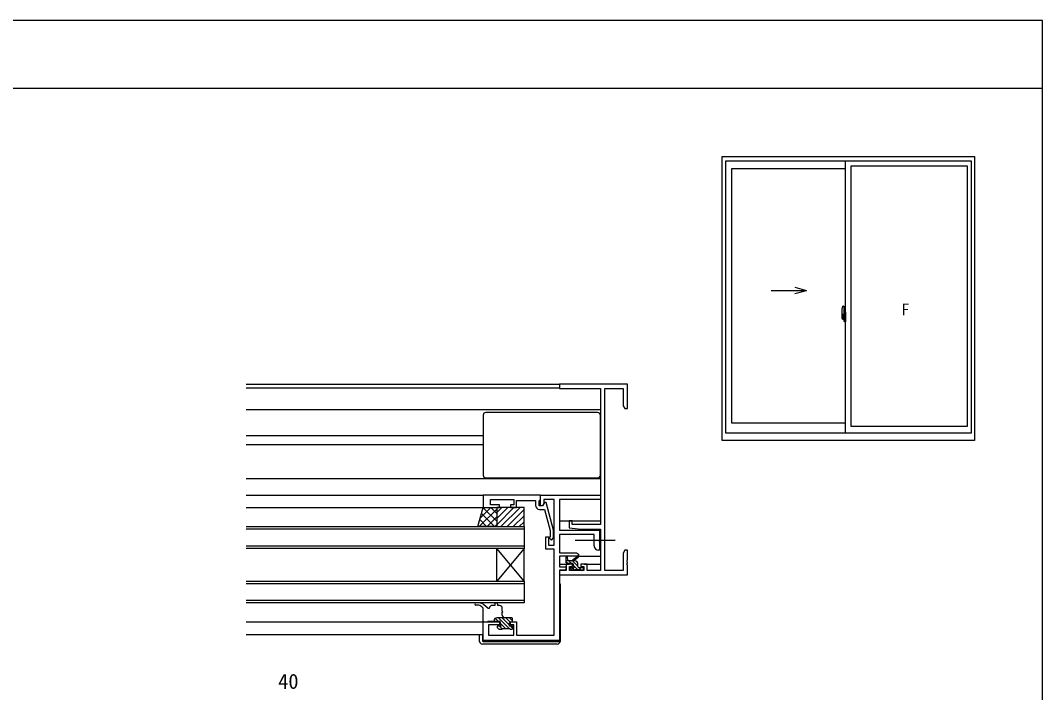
# Model space of a CAD drawing. Units: millimetres, scale not verified. Extents: x -437 to 438, y -281 to 278.
# Drawn here: x 63.2 to 438.2, y -2.6 to 244.1 of the extents above; entities that cross this region are included whole.
import ezdxf
from ezdxf.enums import TextEntityAlignment as Align

# ---------------------------------------------------------------- set-up
doc = ezdxf.new("R2010")
doc.units = ezdxf.units.MM
doc.header["$LTSCALE"] = 2
for name, color, linetype in [('0-2_YKK_11', 7, 'Continuous'), ('0-3_YKK_12', 2, 'Continuous'), ('0-4_YKK_13', 4, 'Continuous'), ('0-5_YKK_A1', 4, 'Continuous'), ('0-6_YKK_D', 6, 'Continuous'), ('0-7_YKK_ZWAK', 7, 'Continuous')]:
    doc.layers.add(name, color=color, linetype=linetype)
doc.styles.add('ＭＳ ゴシック', font='')
doc.styles.get('ＭＳ ゴシック').set_extended_font_data('MS Gothic')

msp = doc.modelspace()

# ---------------------------------------------------------------- linework, layer by layer
at = {"layer": '0-2_YKK_11'}
for points in [[(277.593, 42.23), (277.593, 108.97), (284.333, 108.97), (284.333, 102.691), (284.963, 101.6), (285.963, 101.6), (285.963, 110.6), (260.963, 110.6), (260.963, 108.97), (275.963, 108.97), (275.963, 59.1), (265.663, 59.1), (265.663, 60.4), (264.463, 60.4), (264.463, 57.794), (268.963, 57.4), (275.963, 57.4), (275.963, 42.23), (271.063, 42.23), (271.063, 44.5), (268.763, 44.5), (268.763, 43.7), (269.863, 43.7), (269.863, 42.23), (264.663, 42.23), (264.663, 43.7), (265.763, 43.7), (265.763, 44.5), (263.463, 44.5), (263.463, 42.23), (260.963, 42.23), (260.963, 40.6), (285.963, 40.6), (285.963, 44.142), (285.843, 44.325), (285.843, 44.875), (285.963, 45.058), (285.963, 45.142), (285.843, 45.325), (285.843, 45.875)], [(253.963, 69.9), (232.963, 69.9), (232.963, 65.3), (238.963, 65.3), (238.963, 66.3), (235.663, 66.3), (235.663, 68.3), (244.163, 68.3), (244.163, 66.3), (242.963, 66.3), (242.963, 65.3), (245.163, 65.3), (245.163, 67.9), (252.163, 67.9), (252.163, 66.1)], [(253.663, 64.6), (255.484, 64.6), (257.563, 56.839), (257.563, 54.649), (257.139, 54.224), (257.988, 53.376), (258.763, 54.151), (258.763, 56.997), (256.056, 67.1), (255.456, 67.1), (254.763, 65.9), (253.463, 65.9), (253.463, 67.7), (253.663, 67.9), (253.963, 68.2), (253.963, 69.9)], [(258.963, 18.5), (258.963, 50), (255.963, 50), (255.963, 54.5), (256.963, 54.5), (256.963, 51.5), (258.963, 51.5), (258.963, 68.3), (255.263, 68.3), (255.263, 66.766), (254.763, 65.9), (253.963, 65.9), (253.963, 69.9), (275.963, 69.9), (275.963, 68.3), (260.963, 68.3), (260.963, 57), (275.663, 57), (275.663, 53.658), (275.543, 53.475), (275.543, 52.925), (275.663, 52.742), (275.663, 49.7), (275.163, 49.7)], [(273.663, 51.2), (273.663, 55.4), (260.963, 55.4), (260.963, 48.7), (267.163, 48.7), (267.903, 48.205), (267.963, 47.9), (267.963, 47.5), (260.963, 47.5), (260.963, 43.5), (263.263, 43.5), (263.263, 42.3), (260.963, 42.3), (260.963, 16.5), (232.963, 16.5), (232.963, 23.3), (238.963, 23.3), (238.963, 22.3), (234.863, 22.3), (234.863, 18.5), (244.163, 18.5), (244.163, 22.3), (242.963, 22.3), (242.963, 23.3), (245.163, 23.3), (245.163, 18.5), (258.963, 18.5)], [(285.843, 45.875), (285.963, 46.058), (285.963, 49.6), (284.963, 49.6), (284.333, 48.509), (284.333, 42.23), (277.593, 42.23)]]:
    msp.add_lwpolyline(points, dxfattribs=at)
for centre, start, end in [((253.663, 66.1), 180.00001, 269.99999), ((275.163, 51.2), 179.99996, 201.27021), ((275.163, 51.2), 201.27101, 202.41693), ((275.163, 51.2), 202.41613, 270)]:
    msp.add_arc(centre, 1.5, start, end, dxfattribs=at)
at = {"layer": '0-3_YKK_12'}
for p, q in [((145.971, 110.6), (261.278, 110.6)), ((145.971, 109.2), (260.972, 109.2)), ((145.971, 101.3), (275.963, 101.3)), ((145.971, 91.8), (232.963, 91.8)), ((145.971, 88.4), (232.963, 88.4)), ((145.971, 75.9), (275.963, 75.9)), ((145.971, 69.9), (233.263, 69.9)), ((145.971, 65.3), (232.963, 65.3)), ((260.963, 60.4), (275.963, 60.4)), ((247.978, 57.3), (145.971, 57.3)), ((260.978, 57), (275.963, 57)), ((145.971, 51.3), (247.978, 51.3)), ((247.978, 50.3), (145.971, 50.3)), ((237.978, 38.3), (237.978, 50.3)), ((247.978, 38.3), (237.978, 50.3)), ((247.978, 50.3), (237.978, 38.3)), ((247.978, 38.3), (247.978, 50.3)), ((260.963, 44.5), (264.478, 44.5)), ((261.071, 42.23), (261.263, 42.23)), ((270.078, 44.5), (275.963, 44.5)), ((145.971, 38.3), (247.978, 38.3)), ((247.978, 38.3), (247.978, 30.3)), ((260.963, 40.6), (261.278, 40.6)), ((247.978, 37.3), (145.971, 37.3)), ((145.971, 31.3), (247.978, 31.3)), ((247.978, 30.3), (145.971, 30.3)), ((145.971, 23.3), (233.486, 23.3)), ((145.971, 18.7), (232.978, 18.7))]:
    msp.add_line(p, q, dxfattribs=at)
msp.add_lwpolyline([(145.971, 58.3), (247.978, 58.3), (247.978, 50.3)], dxfattribs=at)
at = {"layer": '0-4_YKK_13'}
for p, q in [((232.963, 99.2), (232.963, 77.2)), ((274.963, 100.2), (233.963, 100.2)), ((275.963, 77.2), (275.963, 99.2)), ((233.963, 76.2), (274.963, 76.2)), ((231.556, 58.3), (237.963, 64.707)), ((231.857, 61.43), (235.728, 65.3)), ((232.949, 65.25), (237.963, 60.236)), ((235.728, 65.3), (237.963, 63.065)), ((237.963, 63.502), (239.762, 65.3)), ((237.963, 61.256), (242.007, 65.3)), ((237.963, 59.011), (244.252, 65.3)), ((239.497, 58.3), (246.497, 65.3)), ((241.742, 58.3), (247.963, 64.521)), ((231.692, 60.851), (234.243, 58.3)), ((232.32, 63.051), (237.071, 58.3)), ((234.385, 58.3), (237.963, 61.879)), ((243.987, 58.3), (247.964, 62.277)), ((246.232, 58.3), (247.964, 60.032)), ((231.063, 58.651), (231.414, 58.3)), ((237.213, 58.3), (237.963, 59.05)), ((281.362, 53.2), (266.679, 53.2)), ((263.478, 45.03), (263.478, 47.029)), ((266.678, 45.73), (263.478, 45.73)), ((264.017, 44.73), (263.478, 45.269)), ((263.778, 46.856), (263.977, 45.73)), ((265.365, 44.73), (264.365, 45.73)), ((265.378, 45.73), (267.596, 47.413)), ((267.678, 43.763), (265.712, 45.73)), ((265.978, 45.73), (267.798, 47.131)), ((267.523, 45.266), (267.214, 45.574)), ((267.884, 47.5), (275.978, 47.5)), ((265.778, 44.73), (263.778, 44.73)), ((265.566, 42.318), (265.066, 42.818)), ((265.278, 43.33), (265.617, 43.33)), ((266.486, 42.261), (265.417, 43.33)), ((266.378, 42.23), (265.778, 42.23)), ((266.078, 43.791), (266.078, 44.43)), ((267.665, 42.43), (266.078, 44.016)), ((268.678, 42.43), (266.578, 42.43)), ((267.678, 43.63), (267.678, 44.73)), ((267.978, 43.33), (269.378, 43.33)), ((269.212, 42.23), (268.112, 43.33)), ((269.378, 42.23), (268.878, 42.23)), ((269.663, 43.126), (269.474, 43.314)), ((269.678, 43.03), (269.678, 42.53)), ((231.322, 30.3), (230.3, 30.3)), ((230.967, 29.5), (230.3, 29.5)), ((232.963, 28.3), (232.419, 28.875)), ((232.963, 23.6), (232.963, 28.3)), ((234.64, 28.419), (233.264, 29.587)), ((237.263, 29.3), (235.963, 29.3)), ((237.263, 29.8), (237.263, 29.3)), ((238.263, 29.8), (238.263, 29.3)), ((238.963, 29.3), (238.263, 29.3)), ((239.963, 27.25), (239.963, 28.3)), ((239.963, 25.8), (239.963, 26.85)), ((233.263, 23.3), (234.463, 23.3)), ((234.463, 23.3), (234.763, 23.6)), ((234.763, 23.6), (238.963, 23.6)), ((236.963, 23.8), (236.963, 23.6)), ((236.963, 23.75), (237.113, 23.6)), ((237.421, 24.64), (238.46, 23.6)), ((243.463, 24.8), (237.963, 24.8)), ((238.608, 24.8), (242.508, 20.9)), ((239.263, 23.3), (239.263, 22.261)), ((239.263, 22.797), (241.16, 20.9)), ((239.955, 24.8), (242.663, 22.091)), ((241.303, 24.799), (242.832, 23.27)), ((242.65, 24.799), (243.763, 23.685)), ((242.963, 23.3), (243.463, 23.3)), ((243.763, 23.6), (243.763, 24.5)), ((238.151, 21.288), (238.651, 20.788)), ((238.802, 21.8), (238.363, 21.8)), ((238.863, 20.7), (239.863, 20.7)), ((238.955, 21.758), (239.063, 21.65)), ((239.114, 21.6), (239.978, 20.736)), ((240.063, 20.9), (242.663, 20.9)), ((242.863, 20.7), (243.563, 20.7)), ((242.955, 21.8), (243.848, 20.906)), ((243.863, 21), (243.863, 21.5)), ((231.663, 16.185), (231.663, 18.685)), ((232.663, 18.685), (232.663, 16.485)), ((260.163, 15.185), (232.663, 15.185)), ((232.963, 16.185), (260.663, 16.185)), ((260.663, 16.185), (261.163, 16.185)), ((261.163, 16.485), (261.163, 16.185))]:
    msp.add_line(p, q, dxfattribs=at)
for points in [[(237.963, 65.3), (237.963, 58.3), (230.963, 58.3), (232.963, 65.3)], [(237.963, 65.3), (237.963, 58.3), (247.963, 58.3), (247.963, 65.3)]]:
    msp.add_lwpolyline(points, close=True, dxfattribs=at)
for points in [[(260.963, 37.285), (261.163, 37.285), (261.163, 16.485)], [(243.563, 21.8), (242.663, 21.8), (242.663, 23)]]:
    msp.add_lwpolyline(points, dxfattribs=at)
for centre, radius, start, end in [((233.963, 99.2), 1, 90, 180), ((274.963, 99.2), 1, 0, 90), ((233.963, 77.2), 1, 180, 270), ((274.963, 77.2), 1, 270, 0), ((263.678, 47.029), 0.2, 300, 180), ((263.778, 45.03), 0.3, 180, 270), ((266.678, 44.73), 1, 0, 90), ((267.778, 47.33), 0.2, 275.58289, 155.58289), ((265.278, 43.03), 0.3, 90, 225), ((265.778, 42.53), 0.3, 225, 270), ((265.617, 43.03), 0.3, 33.05573, 90), ((265.778, 44.43), 0.3, 0, 90), ((266.078, 43.33), 0.25, 213.05573, 56.94427), ((266.378, 43.791), 0.3, 180, 236.94427), ((266.378, 42.43), 0.2, 270, 0), ((267.978, 43.63), 0.3, 180, 270), ((268.878, 42.43), 0.2, 180, 270), ((269.378, 43.03), 0.3, 0, 90), ((269.378, 42.53), 0.3, 270, 0), ((230.3, 29.9), 0.4, 90, 270), ((231.322, 27.3), 3, 49.67145, 90), ((237.763, 29.8), 0.5, 0, 180), ((230.967, 27.5), 2, 43.43233, 90), ((234.963, 28.8), 0.5, 229.67145, 0), ((235.963, 28.8), 0.5, 90, 180), ((238.963, 28.3), 1, 0, 90), ((239.963, 27.05), 0.2, 270, 90), ((233.263, 23.6), 0.3, 180, 270), ((237.963, 23.8), 1, 90, 180), ((238.963, 23.3), 0.3, 0, 90), ((240.963, 25.8), 1, 180, 270), ((242.963, 23), 0.3, 90, 180), ((243.463, 24.5), 0.3, 0, 90), ((243.463, 23.6), 0.3, 270, 0), ((238.363, 21.5), 0.3, 90, 225), ((238.863, 21), 0.3, 225, 270), ((238.802, 21.5), 0.3, 33.05573, 90), ((239.263, 21.8), 0.25, 213.05573, 56.94427), ((239.563, 22.261), 0.3, 180, 236.94427), ((239.863, 20.9), 0.2, 270, 0), ((242.863, 20.9), 0.2, 180, 270), ((243.563, 21.5), 0.3, 0, 90), ((243.563, 21), 0.3, 270, 0), ((232.663, 16.185), 1, 180, 270), ((232.963, 16.485), 0.3, 180, 270), ((260.163, 16.185), 1, 270, 360)]:
    msp.add_arc(centre, radius, start, end, dxfattribs=at)
at = {"layer": '0-5_YKK_A1'}
for p, q in [((321.95, 92.6), (321.95, 192.6)), ((365.95, 92.6), (365.95, 192.6)), ((324.2, 189.75), (365.95, 189.75)), ((324.2, 96.3), (324.2, 189.75)), ((367.95, 95.1), (367.95, 190.7)), ((338.605, 145.013), (351.545, 145.013)), ((347.312, 146.147), (351.545, 145.013)), ((347.312, 143.878), (351.545, 145.013)), ((364.791, 139.259), (365.224, 139.274)), ((365.25, 139.249), (365.25, 135.99)), ((364.378, 135.1), (366.115, 135.1)), ((364.55, 137.005), (364.55, 134.788)), ((365.138, 136.142), (364.75, 136.142)), ((364.75, 135.083), (364.75, 136.142)), ((364.75, 135.08), (364.75, 135.083)), ((364.751, 135.033), (364.75, 135.08)), ((364.751, 135.043), (364.75, 135.08)), ((364.775, 136.07), (365.138, 136.07)), ((364.775, 135.09), (364.775, 136.07)), ((365.06, 135.693), (365.06, 134.875)), ((365.235, 135.693), (365.06, 135.693)), ((365.075, 135.361), (365.06, 135.361)), ((365.075, 135.247), (365.075, 135.445)), ((365.075, 135.247), (365.175, 135.247)), ((365.075, 135.247), (365.075, 135.247)), ((365.075, 135.173), (365.075, 135.247)), ((365.075, 135.173), (365.175, 135.173)), ((365.075, 135.127), (365.075, 135.173)), ((365.075, 135.127), (365.175, 135.127)), ((365.075, 134.934), (365.075, 135.127)), ((365.175, 135.865), (365.175, 135.915)), ((365.175, 135.693), (365.175, 135.471)), ((365.25, 135.574), (365.175, 135.574)), ((365.175, 135.247), (365.175, 134.449)), ((365.345, 135.247), (365.175, 135.247)), ((365.175, 135.247), (365.175, 135.247)), ((365.175, 135.173), (365.175, 135.247)), ((365.175, 135.127), (365.175, 135.173)), ((365.175, 134.934), (365.175, 135.127)), ((365.175, 135.104), (365.175, 134.834)), ((365.235, 135.99), (365.235, 135.693)), ((365.25, 135.99), (365.235, 135.99)), ((365.25, 136.03), (365.25, 135.471)), ((365.25, 135.471), (365.25, 135.823)), ((365.25, 135.532), (365.25, 135.767)), ((365.25, 134.727), (365.25, 135.247)), ((365.25, 135.247), (365.25, 134.449)), ((365.275, 135.848), (365.375, 135.85)), ((365.375, 136.955), (365.375, 136.05)), ((365.5, 136.05), (365.375, 136.05)), ((365.375, 135.683), (365.375, 135.996)), ((365.525, 136.025), (365.399, 136.021)), ((365.4, 136.025), (365.4, 136.05)), ((365.525, 136.025), (365.4, 136.025)), ((365.423, 135.609), (365.423, 134.941)), ((365.5, 137.005), (365.425, 137.005)), ((365.435, 135.608), (365.435, 134.592)), ((365.92, 135.649), (365.46, 135.633)), ((365.5, 137.005), (365.5, 136.05)), ((365.5, 136.98), (365.525, 136.98)), ((365.525, 137.01), (365.95, 137.025)), ((365.525, 137.01), (365.525, 136.025)), ((365.525, 136.98), (365.525, 136.025)), ((365.605, 135.765), (365.605, 135.695)), ((365.79, 135.79), (365.63, 135.79)), ((365.63, 135.67), (365.79, 135.67)), ((365.815, 135.765), (365.815, 135.695)), ((365.935, 135.634), (365.935, 134.566)), ((365.935, 135.634), (365.935, 135.629)), ((365.95, 135.413), (365.935, 135.413)), ((365.95, 135.088), (365.935, 135.088)), ((365.95, 137.025), (365.95, 133.525)), ((364.598, 134.738), (364.805, 134.731)), ((364.805, 134.903), (364.805, 134.731)), ((365.02, 134.903), (364.805, 134.903)), ((364.84, 134.834), (364.805, 134.834)), ((364.84, 134.785), (365.075, 134.785)), ((364.84, 134.655), (364.84, 134.785)), ((364.84, 134.639), (364.84, 134.655)), ((364.84, 134.639), (365.129, 134.639)), ((364.95, 134.387), (364.95, 134.337)), ((365.138, 134.337), (364.95, 134.337)), ((364.975, 134.412), (365.138, 134.412)), ((365.02, 134.909), (365.02, 134.875)), ((365.06, 134.909), (365.02, 134.909)), ((365.075, 134.934), (365.175, 134.934)), ((365.075, 134.879), (365.075, 134.934)), ((365.075, 134.879), (365.175, 134.879)), ((365.075, 134.875), (365.075, 134.879)), ((365.175, 134.834), (365.163, 134.834)), ((365.175, 134.879), (365.175, 134.934)), ((365.175, 134.875), (365.175, 134.879)), ((365.175, 134.875), (365.175, 134.744)), ((365.175, 134.744), (365.175, 134.732)), ((365.175, 134.732), (365.175, 134.68)), ((365.375, 134.7), (365.275, 134.702)), ((365.375, 134.554), (365.375, 134.867)), ((365.375, 133.595), (365.375, 134.5)), ((365.5, 134.5), (365.375, 134.5)), ((365.525, 134.525), (365.399, 134.529)), ((365.4, 134.525), (365.4, 134.5)), ((365.525, 134.525), (365.4, 134.525)), ((365.5, 133.545), (365.425, 133.545)), ((365.46, 134.567), (365.92, 134.551)), ((365.5, 134.675), (365.5, 134.618)), ((365.5, 133.545), (365.5, 134.5)), ((365.5, 133.57), (365.525, 133.57)), ((365.875, 134.7), (365.525, 134.7)), ((365.525, 134.593), (365.875, 134.593)), ((365.525, 133.57), (365.525, 134.525)), ((365.9, 134.675), (365.9, 134.618)), ((365.95, 96.3), (324.2, 96.3)), ((410.55, 95.1), (367.95, 95.1)), ((411.95, 92.6), (321.95, 92.6))]:
    msp.add_line(p, q, dxfattribs=at)
msp.add_lwpolyline([(413.2, 89.85), (320.7, 89.85), (320.7, 194.1), (413.2, 194.1)], close=True, dxfattribs=at)
for points in [[(321.95, 192.6), (411.95, 192.6), (411.95, 92.6)], [(367.95, 190.7), (410.55, 190.7), (410.55, 95.1)], [(365.175, 136.032), (365.175, 135.693), (365.175, 135.471)], [(365.175, 135.471), (365.345, 135.471), (365.345, 135.273)], [(365.175, 135.273), (365.345, 135.273), (365.345, 135.247)], [(365.423, 135.609), (365.423, 135.609), (365.414, 135.611), (365.404, 135.616), (365.392, 135.629), (365.379, 135.655), (365.375, 135.683)], [(364.84, 134.785), (364.84, 134.875), (365.075, 134.875), (365.175, 134.875)], [(364.95, 134.337), (364.928, 134.367), (364.917, 134.384)], [(365.172, 134.664), (365.169, 134.658), (365.164, 134.653), (365.153, 134.645), (365.138, 134.64), (365.121, 134.64), (365.11, 134.642), (365.099, 134.645), (365.075, 134.655), (365.075, 134.655)], [(365.375, 134.867), (365.375, 134.876), (365.383, 134.904), (365.39, 134.917), (365.399, 134.929), (365.407, 134.936), (365.418, 134.94), (365.423, 134.941)], [(365.525, 134.525), (365.525, 133.54), (365.95, 133.525)]]:
    msp.add_lwpolyline(points, dxfattribs=at)
for centre, radius, start, end in [((377.8, 136.964), 13.25, 170.20654, 179.82143), ((364.792, 139.209), 0.05, 92, 170.20654), ((365.225, 139.249), 0.025, 0, 92), ((364.775, 136.095), 0.025, 180, 270), ((366.226, 135.08), 1.476, 179.91894, 190.81318), ((366.058, 135.022), 1.307, 179.5362, 192.85144), ((366.247, 135.049), 1.472, 178.42075, 189.33089), ((365.138, 136.03), 0.113, 0, 90), ((365.138, 136.032), 0.0375, 0, 90), ((365.275, 135.823), 0.025, 91, 180), ((365.425, 136.955), 0.05, 90, 180), ((365.4, 135.996), 0.025, 91.99999, 180), ((365.46, 135.607), 0.0254, 88.99206, 157.90245), ((365.63, 135.765), 0.025, 90, 180), ((365.63, 135.695), 0.025, 180, 270), ((365.79, 135.765), 0.025, 0, 90), ((365.79, 135.695), 0.025, 270, 0), ((364.6, 134.788), 0.05, 180, 268), ((365.699, 134.943), 0.933, 188.62914, 193.1575), ((366.058, 135.022), 1.307, 192.85144, 209.23122), ((365.699, 134.943), 0.933, 193.1575, 216.63292), ((365.66, 134.963), 0.88, 189.9821, 192.05297), ((365.66, 134.963), 0.88, 192.05297, 218.82619), ((364.975, 134.387), 0.025, 90, 180), ((365.08, 134.88), 0.095, 266.91231, 356.7406), ((365.138, 134.449), 0.0375, 270, 0), ((365.138, 134.449), 0.113, 270, 0), ((365.275, 134.727), 0.025, 180, 269.00002), ((365.4, 134.554), 0.025, 180, 268.00001), ((365.425, 133.595), 0.05, 180, 270), ((365.46, 134.593), 0.0256, 202.43823, 270.66726), ((365.525, 134.675), 0.025, 90, 180), ((365.525, 134.618), 0.025, 180, 270), ((365.875, 134.675), 0.025, 0, 90), ((365.875, 134.618), 0.025, 270, 0)]:
    msp.add_arc(centre, radius, start, end, dxfattribs=at)
for centre, major_axis, ratio, start_param, end_param in [((365.175, 135.445), (-0.1, 0), 0.251336, 4.712389, 6.2831853), ((365.175, 135.247), (0.1, 0), 0.251336, 1.5707963, 3.1415927), ((365.46, 135.608), (-0.0236, 0.0086), 0.995692, 6.2803203, 6.6313047), ((365.92, 135.634), (0.0106, 0.011), 0.965668, 5.4977978, 7.1034794), ((365.075, 134.68), (-0.1, 0), 0.637322, 2.8889124, 3.1415927), ((365.46, 134.592), (0.0236, 0.0086), 0.995692, 2.7934732, 3.1444576), ((365.92, 134.566), (-0.0106, 0.011), 0.965668, 2.3212985, 3.9269802)]:
    msp.add_ellipse(centre, major_axis=major_axis, ratio=ratio, start_param=start_param, end_param=end_param, dxfattribs=at)
at = {"layer": '0-7_YKK_ZWAK'}
for p, q in [((438.2, 244.1), (-436.8, 244.1)), ((438.2, 219.1), (-436.8, 219.1))]:
    msp.add_line(p, q, dxfattribs=at)
msp.add_lwpolyline([(-436.8, -280.9), (438.2, -280.9), (438.2, 244.1)], dxfattribs=at)

# ---------------------------------------------------------------- texts
at = {"layer": '0-5_YKK_A1', "style": 'ＭＳ ゴシック'}
msp.add_text('F', height=4.399, dxfattribs=at).set_placement((386.384, 134.475), align=Align.BOTTOM_LEFT)
at = {"layer": '0-6_YKK_D', "style": 'ＭＳ ゴシック'}
msp.add_text('40', height=5.499, dxfattribs=at).set_placement((157.745, -2.9), align=Align.BOTTOM_LEFT)

doc.saveas('drawing.dxf')
